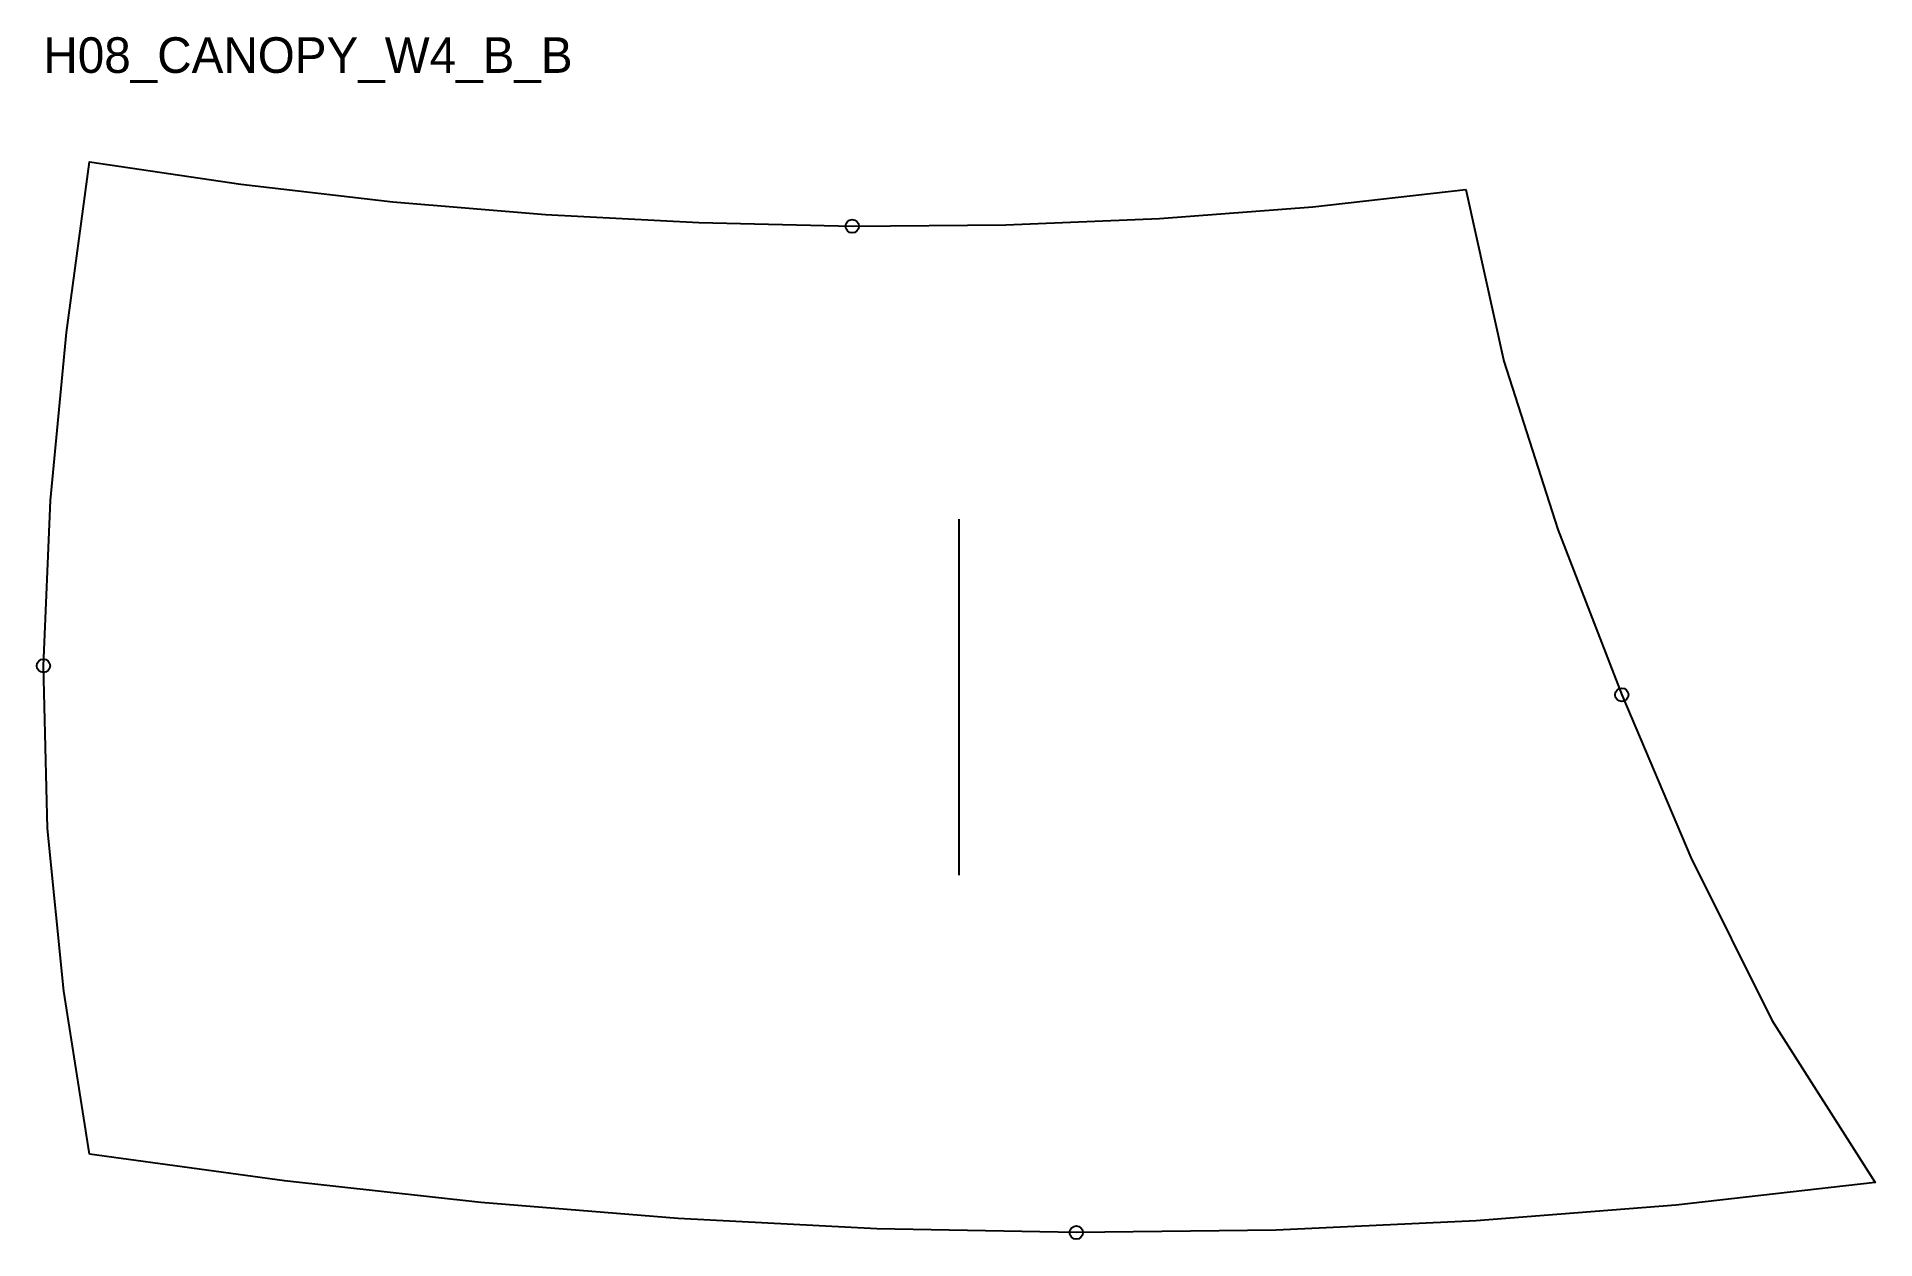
# Model space of a CAD drawing. Header units: millimetres. Extents: x -12 to 401, y -19 to 251.
import ezdxf

# ---------------------------------------------------------------- set-up
doc = ezdxf.new("R2010")
doc.units = ezdxf.units.MM
for name, color, linetype in [('CUT', 1, 'Continuous'), ('GRAIN', 3, 'Continuous'), ('ID', 7, 'Continuous'), ('NOTCH', 2, 'Continuous'), ('SEAM', 5, 'Continuous')]:
    doc.layers.add(name, color=color, linetype=linetype)

msp = doc.modelspace()

# ---------------------------------------------------------------- linework, layer by layer
at = {"layer": 'CUT'}
msp.add_lwpolyline([(0, 0), (-5.82, 36.64), (-9.48, 73.19), (-10.37, 109.79), (-8.81, 146.96), (-5.19, 184.73), (0, 223.07), (33.98, 218.03), (68.15, 214.11), (102.47, 211.24), (136.89, 209.4), (171.39, 208.6), (205.92, 208.89), (240.44, 210.33), (274.9, 212.97), (309.24, 216.89), (317.83, 178.23), (329.93, 140.41), (344.31, 103.27), (359.85, 66.71), (378.07, 30.14), (401.27, -6.34), (356.49, -11.45), (311.58, -15), (266.64, -17.05), (221.73, -17.62), (176.93, -16.74), (132.3, -14.47), (87.91, -10.86), (43.8, -6), (0, 0)], close=True, dxfattribs=at)
at = {"layer": 'GRAIN'}
msp.add_line((195.45, 62.73), (195.45, 142.73), dxfattribs=at)
at = {"layer": 'NOTCH'}
for centre in [(171.39, 208.6), (-10.37, 109.79), (344.31, 103.27), (221.73, -17.62)]:
    msp.add_circle(centre, 1.5, dxfattribs=at)
at = {"layer": 'SEAM'}
msp.add_lwpolyline([(0, 0), (-5.82, 36.64), (-9.48, 73.19), (-10.37, 109.79), (-8.81, 146.96), (-5.19, 184.73), (0, 223.07), (33.98, 218.03), (68.15, 214.11), (102.47, 211.24), (136.89, 209.4), (171.39, 208.6), (205.92, 208.89), (240.44, 210.33), (274.9, 212.97), (309.24, 216.89), (317.83, 178.23), (329.93, 140.41), (344.31, 103.27), (359.85, 66.71), (378.07, 30.14), (401.27, -6.34), (356.49, -11.45), (311.58, -15), (266.64, -17.05), (221.73, -17.62), (176.93, -16.74), (132.3, -14.47), (87.91, -10.86), (43.8, -6)], close=True, dxfattribs=at)

# ---------------------------------------------------------------- texts
at = {"layer": 'ID'}
msp.add_text('H08_CANOPY_W4_B_B', height=8, dxfattribs=at).set_placement((-10.37, 243.07))

doc.saveas('drawing.dxf')
